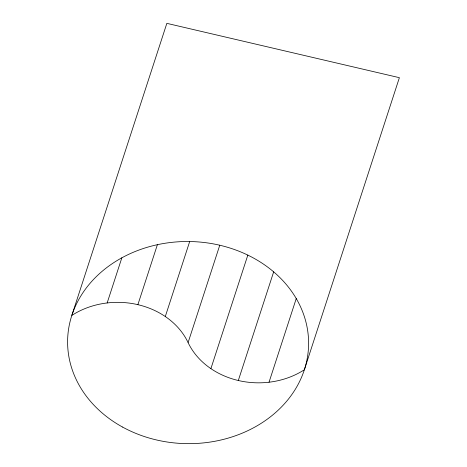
<?xml version="1.0" encoding="UTF-8"?>
<svg xmlns="http://www.w3.org/2000/svg" width="467" height="467" viewBox="0 0 467 467"><rect width="100%" height="100%" fill="white"/><g stroke="black" fill="none" stroke-linecap="round" stroke-linejoin="round"><path stroke-width="0.7" d="M107.159 302.949L121.846 257.813M137.882 304.659L157.391 244.69M165.295 316.533L189.695 241.527M188.096 342.585A75.321 63.168 1 0 0 304.367 369.753L399.384 77.685L166.847 23.35L71.83 315.418A75.321 63.168 1 0 1 188.096 342.585L219.77 245.228M210.897 368.632L247.831 255.11M238.31 380.506L273.662 271.858M269.033 382.222L296.247 298.565M122.523 427.042A120.509 101.07 1 0 0 308.442 348.435A120.509 101.07 1 0 0 133.323 252.273A120.509 101.07 1 0 0 122.523 427.042"/></g></svg>
